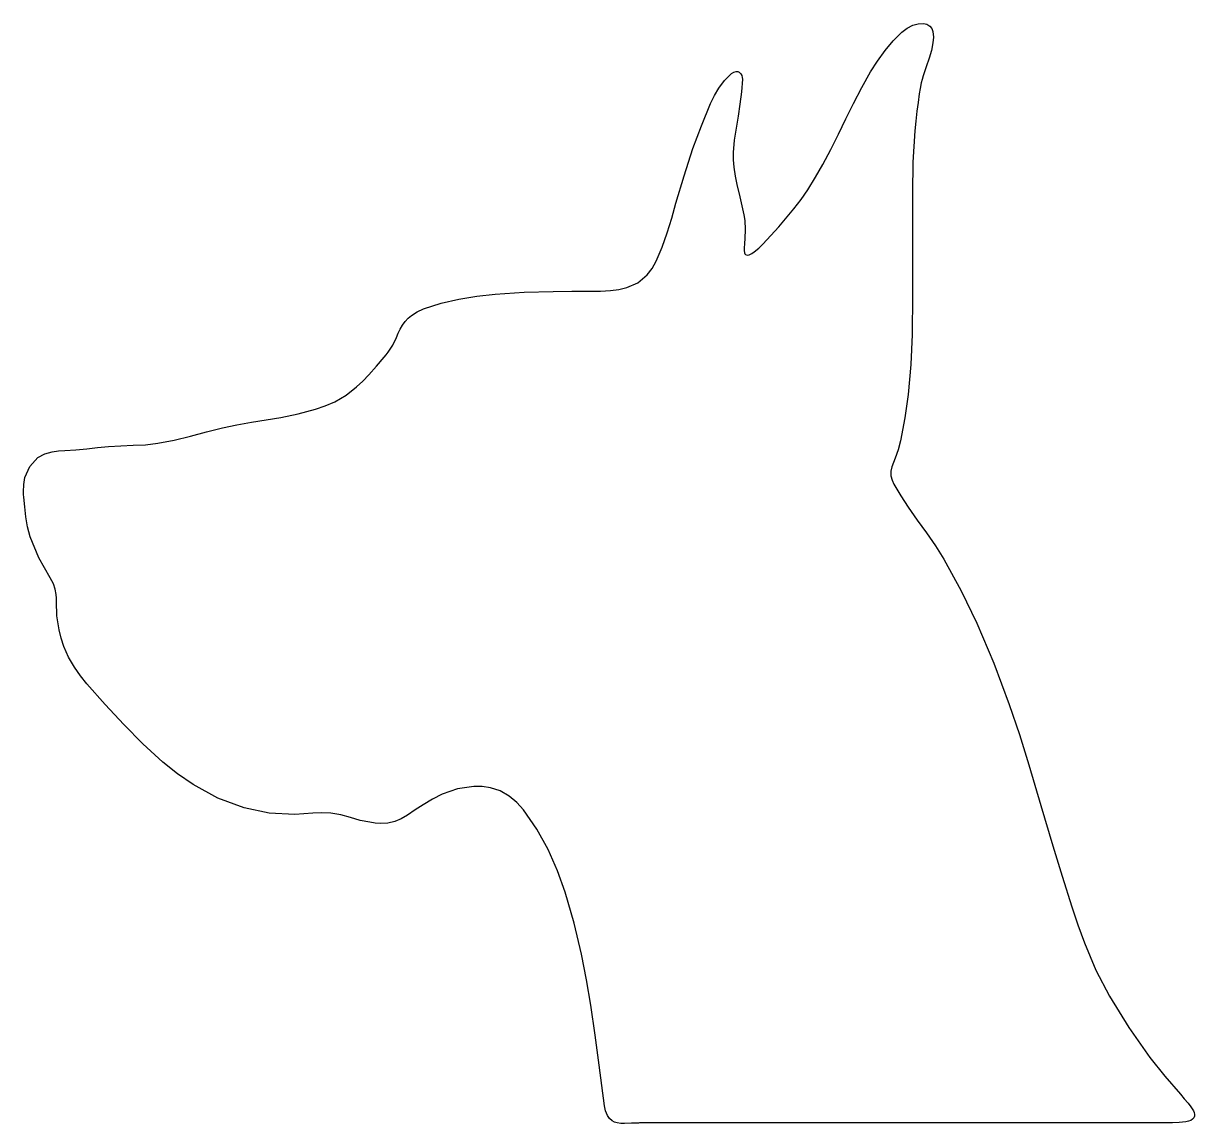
# Model space of a CAD drawing. Header units: metres. Extents: x 0 to 106, y 0 to 99.
import ezdxf

# ---------------------------------------------------------------- set-up
doc = ezdxf.new("R2010")
doc.units = ezdxf.units.M

msp = doc.modelspace()

# ---------------------------------------------------------------- linework, layer by layer
at = {"layer": 'Layer0'}
msp.add_polyline3d([(9.05, 36.02, 0), (7.37, 37.84, 0), (5.73, 39.7, 0), (5.14, 40.44, 0), (4.61, 41.21, 0), (4.08, 42.11, 0), (3.66, 43.07, 0), (3.41, 43.82, 0), (3.22, 44.59, 0), (3.03, 45.85, 0), (2.98, 47.13, 0), (2.98, 47.45, 0), (2.96, 47.76, 0), (2.88, 48.26, 0), (2.71, 48.74, 0), (2.56, 49.02, 0), (2.4, 49.29, 0), (1.39, 51.07, 0), (0.62, 52.97, 0), (0.38, 53.87, 0), (0.22, 54.79, 0), (0.12, 55.68, 0), (0.03, 56.56, 0), (0.01, 56.8, 0), (0, 57.04, 0), (0.03, 57.7, 0), (0.14, 58.35, 0), (0.58, 59.34, 0), (1.31, 60.13, 0), (1.92, 60.48, 0), (2.59, 60.67, 0), (3.16, 60.74, 0), (3.73, 60.79, 0), (4.72, 60.85, 0), (5.71, 60.94, 0), (6.7, 61.04, 0), (7.69, 61.14, 0), (8.8, 61.21, 0), (9.91, 61.25, 0), (11.03, 61.3, 0), (12.13, 61.43, 0), (13.61, 61.71, 0), (15.07, 62.07, 0), (16.52, 62.45, 0), (17.98, 62.81, 0), (19.28, 63.1, 0), (20.6, 63.33, 0), (21.91, 63.54, 0), (23.23, 63.77, 0), (24.8, 64.1, 0), (26.36, 64.51, 0), (27.24, 64.8, 0), (28.1, 65.18, 0), (29.14, 65.78, 0), (30.08, 66.52, 0), (30.64, 67.05, 0), (31.18, 67.62, 0), (31.88, 68.4, 0), (32.57, 69.2, 0), (32.76, 69.42, 0), (32.94, 69.66, 0), (33.35, 70.3, 0), (33.68, 70.99, 0), (33.83, 71.37, 0), (34.01, 71.74, 0), (34.21, 72.1, 0), (34.46, 72.44, 0), (34.73, 72.73, 0), (35.03, 72.98, 0), (35.56, 73.31, 0), (36.13, 73.57, 0), (37.71, 74.07, 0), (39.32, 74.45, 0), (40.94, 74.72, 0), (42.58, 74.9, 0), (45.2, 75.07, 0), (47.82, 75.14, 0), (49.5, 75.16, 0), (51.19, 75.16, 0), (52.09, 75.17, 0), (53, 75.23, 0), (53.74, 75.32, 0), (54.47, 75.49, 0), (55.48, 75.93, 0), (56.32, 76.64, 0), (56.76, 77.22, 0), (57.12, 77.86, 0), (57.67, 79.13, 0), (58.12, 80.43, 0), (58.53, 81.76, 0), (58.91, 83.1, 0), (59.64, 85.58, 0), (60.44, 88.04, 0), (61.2, 90.1, 0), (62.03, 92.12, 0), (62.38, 92.83, 0), (62.77, 93.5, 0), (63.3, 94.2, 0), (63.93, 94.81, 0), (64.12, 94.93, 0), (64.33, 94.99, 0), (64.49, 94.99, 0), (64.63, 94.93, 0), (64.77, 94.8, 0), (64.86, 94.63, 0), (64.9, 94.47, 0), (64.91, 94.3, 0), (64.82, 93.18, 0), (64.68, 92.06, 0), (64.51, 90.97, 0), (64.33, 89.88, 0), (64.16, 88.79, 0), (64.08, 87.69, 0), (64.08, 87.02, 0), (64.12, 86.35, 0), (64.24, 85.56, 0), (64.4, 84.79, 0), (64.67, 83.69, 0), (64.93, 82.59, 0), (65.04, 82.07, 0), (65.12, 81.55, 0), (65.17, 80.74, 0), (65.13, 79.92, 0), (65.09, 79.48, 0), (65.06, 79.05, 0), (65.07, 78.83, 0), (65.1, 78.63, 0), (65.14, 78.54, 0), (65.2, 78.48, 0), (65.35, 78.41, 0), (65.52, 78.44, 0), (65.76, 78.57, 0), (65.98, 78.72, 0), (66.39, 79.05, 0), (66.76, 79.41, 0), (68.2, 80.97, 0), (69.56, 82.6, 0), (70.21, 83.45, 0), (70.82, 84.33, 0), (71.52, 85.45, 0), (72.18, 86.59, 0), (72.9, 87.95, 0), (73.58, 89.33, 0), (74.25, 90.72, 0), (74.93, 92.1, 0), (75.68, 93.55, 0), (76.48, 94.97, 0), (77.11, 95.95, 0), (77.79, 96.9, 0), (78.51, 97.76, 0), (79.31, 98.55, 0), (79.78, 98.91, 0), (80.3, 99.18, 0), (80.77, 99.31, 0), (81.25, 99.34, 0), (81.56, 99.27, 0), (81.83, 99.1, 0), (82, 98.88, 0), (82.1, 98.62, 0), (82.15, 98.1, 0), (82.11, 97.58, 0), (81.97, 96.89, 0), (81.78, 96.21, 0), (81.5, 95.42, 0), (81.23, 94.62, 0), (81.13, 94.29, 0), (81.05, 93.97, 0), (80.96, 93.48, 0), (80.88, 92.99, 0), (80.77, 92.2, 0), (80.66, 91.41, 0), (80.57, 90.52, 0), (80.48, 89.63, 0), (80.3, 86.82, 0), (80.25, 84, 0), (80.25, 81.17, 0), (80.27, 78.35, 0), (80.27, 74.8, 0), (80.22, 71.26, 0), (80.1, 68.55, 0), (79.86, 65.84, 0), (79.57, 63.73, 0), (79.17, 61.64, 0), (78.97, 60.85, 0), (78.69, 60.09, 0), (78.54, 59.7, 0), (78.39, 59.3, 0), (78.3, 58.91, 0), (78.32, 58.5, 0), (78.42, 58.1, 0), (78.59, 57.73, 0), (79.2, 56.68, 0), (79.86, 55.65, 0), (80.68, 54.48, 0), (81.52, 53.33, 0), (82.34, 52.16, 0), (83.09, 50.95, 0), (84.66, 48.11, 0), (86.07, 45.19, 0), (87.61, 41.56, 0), (88.99, 37.85, 0), (89.91, 35.12, 0), (90.76, 32.38, 0), (91.84, 28.73, 0), (92.93, 25.08, 0), (93.78, 22.33, 0), (94.66, 19.58, 0), (95.2, 17.94, 0), (95.79, 16.32, 0), (96.81, 13.86, 0), (98.04, 11.49, 0), (99.78, 8.66, 0), (101.7, 5.96, 0), (103.04, 4.27, 0), (104.45, 2.64, 0), (104.8, 2.24, 0), (105.15, 1.83, 0), (105.4, 1.5, 0), (105.62, 1.15, 0), (105.69, 0.99, 0), (105.73, 0.82, 0), (105.72, 0.67, 0), (105.66, 0.53, 0), (105.55, 0.39, 0), (105.4, 0.28, 0), (105.18, 0.2, 0), (104.95, 0.14, 0), (104.34, 0.08, 0), (103.73, 0.05, 0), (55.98, 0.05, 0), (55.85, 0.05, 0), (55.71, 0.05, 0), (55.63, 0.05, 0), (55.54, 0.04, 0), (54.9, 0.02, 0), (54.27, 0, 0), (53.93, 0, 0), (53.59, 0.05, 0), (53.35, 0.12, 0), (53.14, 0.23, 0), (52.9, 0.45, 0), (52.72, 0.72, 0), (52.56, 1.16, 0), (52.46, 1.61, 0), (52.22, 3.44, 0), (51.98, 5.27, 0), (51.61, 7.98, 0), (51.21, 10.68, 0), (50.83, 12.99, 0), (50.38, 15.29, 0), (49.72, 18.1, 0), (48.91, 20.88, 0), (48.21, 22.83, 0), (47.37, 24.74, 0), (46.35, 26.58, 0), (45.16, 28.32, 0), (44.55, 28.99, 0), (43.85, 29.57, 0), (43.05, 30.03, 0), (42.17, 30.32, 0), (41.42, 30.43, 0), (40.66, 30.44, 0), (39.2, 30.23, 0), (37.81, 29.74, 0), (36.94, 29.29, 0), (36.1, 28.79, 0), (35.38, 28.32, 0), (34.66, 27.85, 0), (34.11, 27.52, 0), (33.52, 27.27, 0), (32.89, 27.11, 0), (32.24, 27.09, 0), (31.76, 27.13, 0), (31.28, 27.2, 0), (30.4, 27.38, 0), (29.52, 27.63, 0), (28.65, 27.87, 0), (27.75, 28.02, 0), (26.94, 28.06, 0), (26.13, 28.02, 0), (25.32, 27.96, 0), (24.5, 27.92, 0), (22.2, 28.03, 0), (19.94, 28.5, 0), (17.55, 29.39, 0), (15.31, 30.61, 0), (13.92, 31.57, 0), (12.6, 32.63, 0), (10.78, 34.28, 0), (9.05, 36.02, 0)], dxfattribs=at)

doc.saveas('drawing.dxf')
